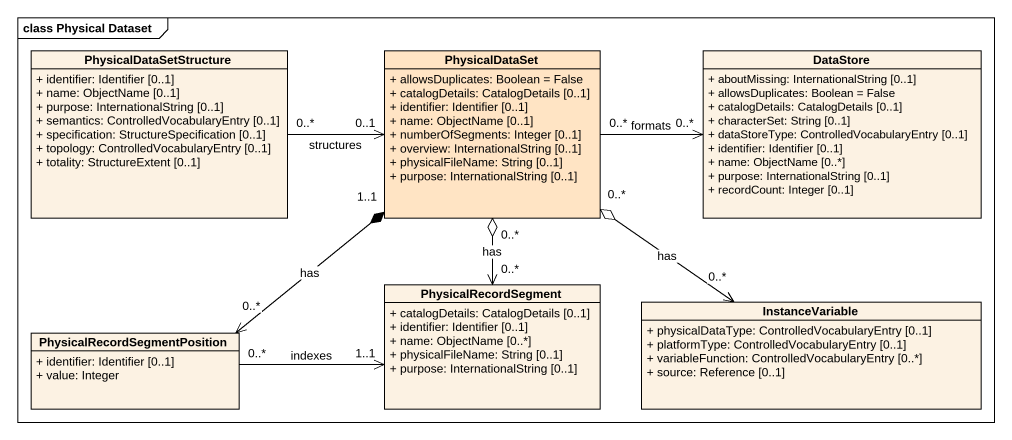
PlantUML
@startuml
mainframe class Physical Dataset
hide circle
hide empty members
skinparam classAttributeIconSize 0
class PhysicalDataSetStructure {
  + identifier: Identifier [0..1]
  + name: ObjectName [0..1]
  + purpose: InternationalString [0..1]
  + semantics: ControlledVocabularyEntry [0..1]
  + specification: StructureSpecification [0..1]
  + topology: ControlledVocabularyEntry [0..1]
  + totality: StructureExtent [0..1]
}
class PhysicalDataSet #FFE4C4 {
  + allowsDuplicates: Boolean = False
  + catalogDetails: CatalogDetails [0..1]
  + identifier: Identifier [0..1]
  + name: ObjectName [0..1]
  + numberOfSegments: Integer [0..1]
  + overview: InternationalString [0..1]
  + physicalFileName: String [0..1]
  + purpose: InternationalString [0..1]
}
class DataStore {
  + aboutMissing: InternationalString [0..1]
  + allowsDuplicates: Boolean = False
  + catalogDetails: CatalogDetails [0..1]
  + characterSet: String [0..1]
  + dataStoreType: ControlledVocabularyEntry [0..1]
  + identifier: Identifier [0..1]
  + name: ObjectName [0..*]
  + purpose: InternationalString [0..1]
  + recordCount: Integer [0..1]
}
class PhysicalRecordSegment {
  + catalogDetails: CatalogDetails [0..1]
  + identifier: Identifier [0..1]
  + name: ObjectName [0..*]
  + physicalFileName: String [0..1]
  + purpose: InternationalString [0..1]
}
class "PhysicalRecordSegmentPosition" as PhysicalRecordSegmentPositio {
  + identifier: Identifier [0..1]
  + value: Integer
}
class InstanceVariable {
  + physicalDataType: ControlledVocabularyEntry [0..1]
  + platformType: ControlledVocabularyEntry [0..1]
  + variableFunction: ControlledVocabularyEntry [0..*]
  + source: Reference [0..1]
}
PhysicalDataSetStructure "0..*" -right-> "0..1" PhysicalDataSet : structures
PhysicalDataSet "0..*" -right-> "0..*" DataStore : formats
PhysicalRecordSegment "0..*" <-up-o "0..*" PhysicalDataSet : has
PhysicalRecordSegmentPositio "0..*" <-up-* "1..1" PhysicalDataSet : has
PhysicalRecordSegmentPositio "0..*" -right-> "1..1" PhysicalRecordSegment : indexes
InstanceVariable "0..*" <-up-o "0..*" PhysicalDataSet : has
@enduml
